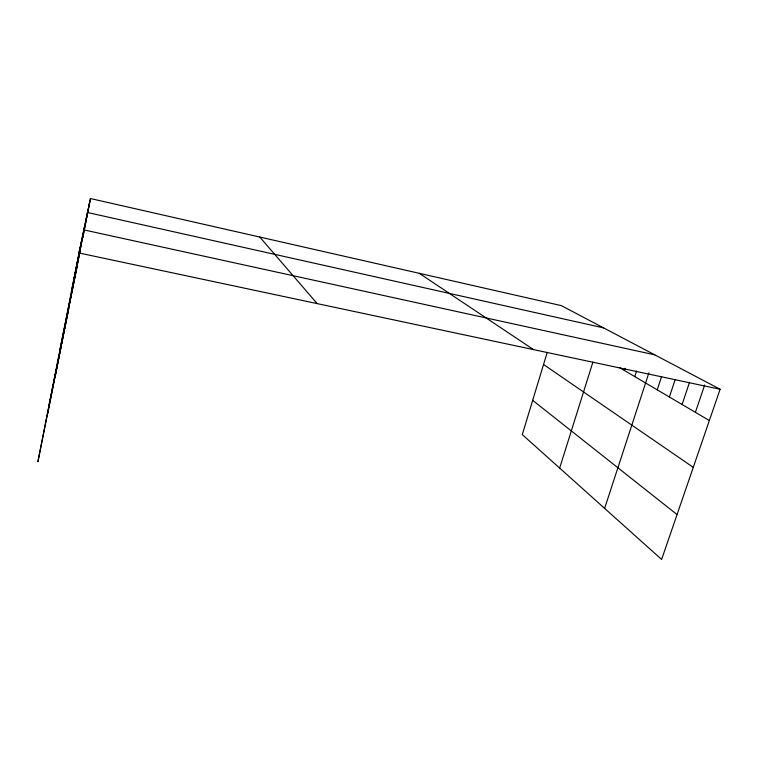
<?xml version="1.0" encoding="UTF-8"?>
<svg xmlns="http://www.w3.org/2000/svg" width="758" height="758" viewBox="0 0 758 758"><rect width="100%" height="100%" fill="white"/><g stroke="black" fill="none" stroke-linecap="round" stroke-linejoin="round"><path stroke-width="1.14" d="M80.054 247.828L37.9 461.764L79.874 252.281M73.886 279.55L82.053 238.382M47.602 414.058L84.65 226.083M54.983 377.73L87.511 212.496L603.633 327.901M82.537 238.003L89.908 201.107M82.802 237.415L83.702 232.829M84.157 230.536L90.458 198.539L561.375 305.635L720.1 389.261L661.63 559.461L522.29 434.599L547.21 352.385M48.673 406.999L68.77 308.677M60.053 349.154L76.965 267.062M71.375 291.584L79.912 250.623M80.329 248.624L80.746 246.625M80.945 245.668L81.542 242.806M81.93 240.968L82.309 239.14M82.669 237.387L83.039 235.634M83.276 234.516L83.74 232.27M83.967 231.199L84.413 229.049M90.458 198.539L78.974 252.973L720.1 389.261M559.66 468.084L592.908 362.097M624.393 370.482L625.123 368.227M634.778 376.603L636.568 371.088M604.628 508.372L648.905 372.851M657.224 389.83L661.592 376.584M669.38 396.993L675.16 379.625M682.086 404.478L689.543 382.307M695.399 412.324L704.684 385.007M83.844 229.892L654.789 354.848M619.409 367.545L709.355 420.548M419.297 273.325L533.537 349.609M543.543 364.484L693.276 467.354M532.675 400.338L677.055 514.568M259.795 237.055L317.147 303.607"/></g></svg>
